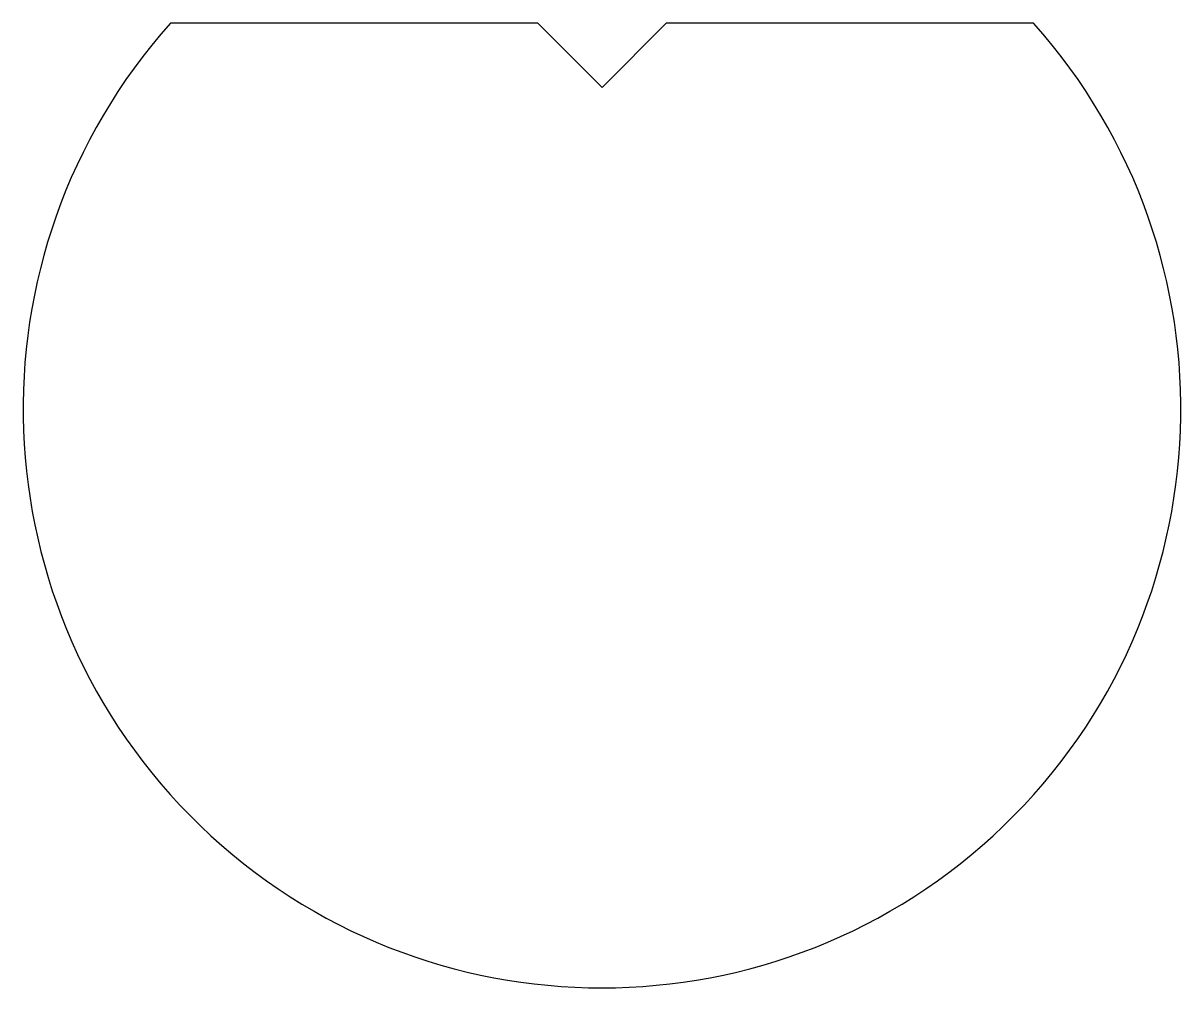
# Model space of a CAD drawing. Extents: x 255.46 to 264.46, y 246.34 to 253.84.
import ezdxf

# ---------------------------------------------------------------- set-up
doc = ezdxf.new("R2010")
doc.units = 0
doc.layers.add('ANA', color=220, linetype='CONTINUOUS')

msp = doc.modelspace()

# ---------------------------------------------------------------- linework, layer by layer
at = {"layer": 'ANA'}
msp.add_lwpolyline([(259.9643, 253.3427), (259.4643, 253.8427), (256.6102, 253.8427, 2.236068), (263.3184, 253.8427), (260.4643, 253.8427)], format="xyb", close=True, dxfattribs=at)

doc.saveas('drawing.dxf')
